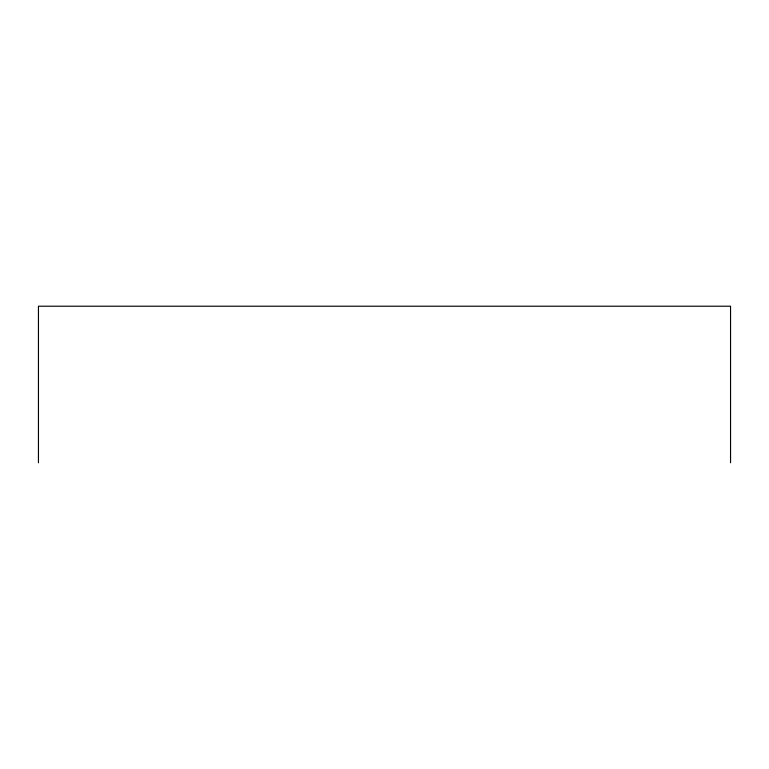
<?xml version="1.0" encoding="UTF-8"?>
<svg xmlns="http://www.w3.org/2000/svg" width="769" height="769" viewBox="0 0 769 769"><rect width="100%" height="100%" fill="white"/><g stroke="black" fill="none" stroke-linecap="round" stroke-linejoin="round"><path stroke-width="1.15" d="M730.55 462.775L730.55 306.225L38.45 306.225L38.45 462.775"/></g></svg>
